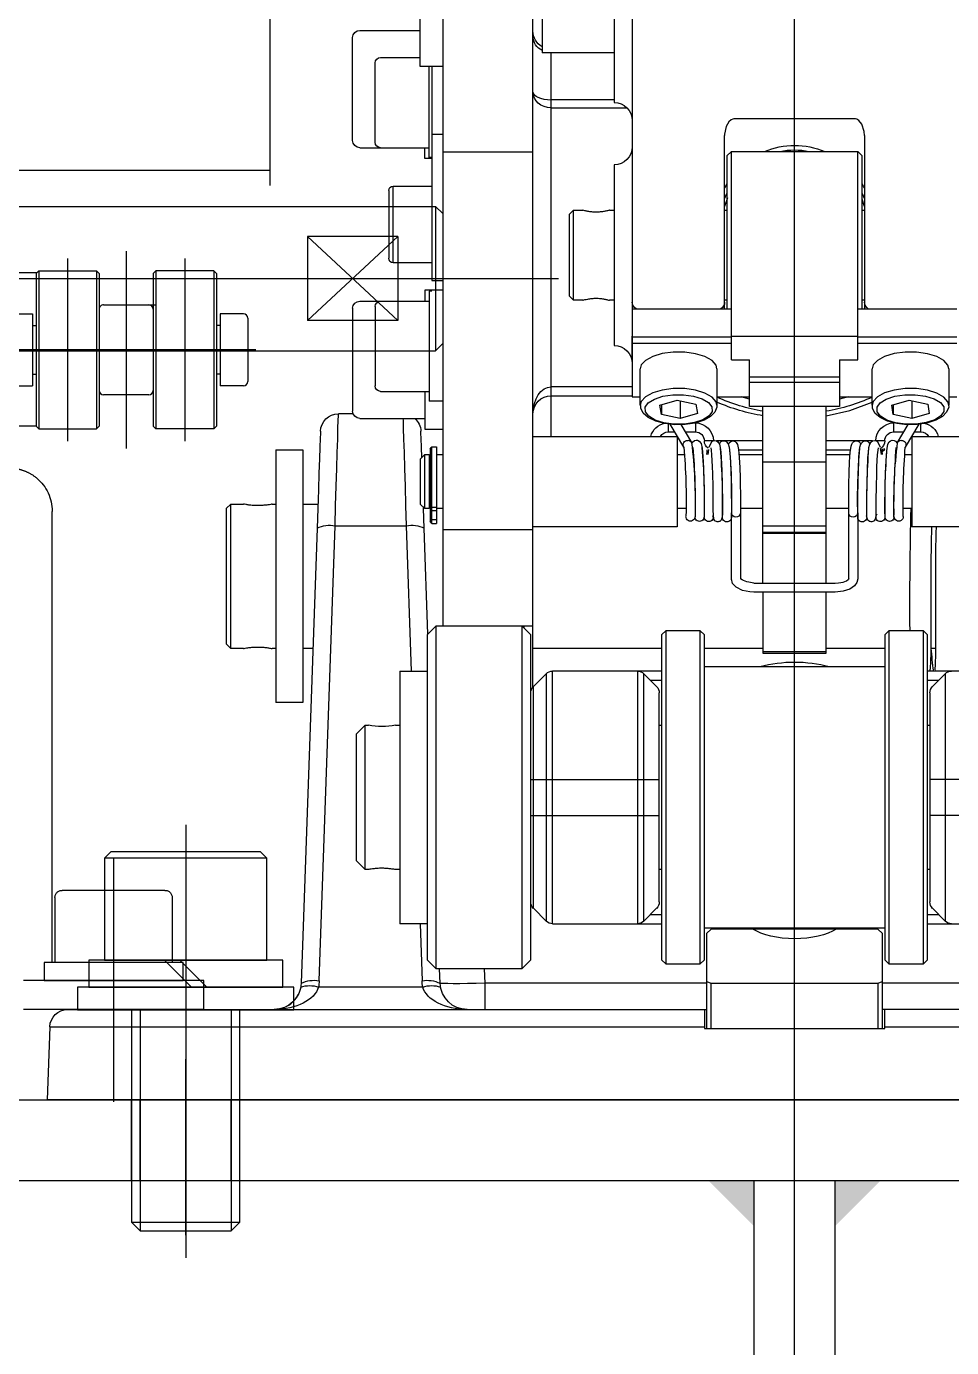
# Model space of a CAD drawing. Header units: millimetres. Extents: x 5349504 to 6791112, y -2212455 to -2153443.
# Drawn here: x 6289208.7 to 6289311.3, y -2197419.1 to -2197272.7 of the extents above; entities that cross this region are included whole.
import ezdxf

# ---------------------------------------------------------------- set-up
doc = ezdxf.new("R2010")
doc.units = ezdxf.units.MM
doc.header["$LTSCALE"] = 400
doc.linetypes.add('PHANTOM', pattern=[63.5, 31.75, -6.35, 6.35, -6.35, 6.35, -6.35])
doc.layers.get('0').update_dxf_attribs({"lineweight": 9})
doc.layers.add('EQUIP', color=8, linetype='Continuous')
doc.layers.add('GRND', color=8, linetype='Continuous')

# ---------------------------------------------------------------- blocks, each defined once
blk = doc.blocks.new('A$C3797594B')
for p, q in [((-9, 16.8), (9, 16.8)), ((-2.35, 2.5), (0.65, 5.5)), ((-0.65, 2.5), (2.35, 5.5)), ((6, -23.55), (-6, -23.55))]:
    blk.add_line(p, q)
for points in [[(-9, 5.5), (-9, 16.8), (-8.3, 17.5), (8.3, 17.5), (9, 16.8), (9, 5.5)], [(10.75, 5.5), (10.75, 2.5), (-10.75, 2.5), (-10.75, 5.5)], [(12, 2.5), (12, 0), (-12, 0), (-12, 2.5)]]:
    blk.add_lwpolyline(points, close=True)
blk.add_lwpolyline([(6, 0), (6, -23.55), (5.05, -24.5), (-5.05, -24.5), (-6, -23.55), (-6, 0)])
at = {"layer": 'EQUIP'}
for p, q in [((0, 20.5), (0, -27.5)), ((-5.05, 0), (-5.05, -24.5)), ((5.05, 0), (5.05, -24.5))]:
    blk.add_line(p, q, dxfattribs=at)
blk = doc.blocks.new('A$C5CEC6C53')
at = {"color": 6, "linetype": 'PHANTOM', "ltscale": 0.1}
blk.add_line((374.07, 26.94, 7660.68), (374.07, 7, 7660.68), dxfattribs=at)
blk.add_line((374.07, 8.67), (526.95, 8.67))
blk = doc.blocks.new('FRONT')
at = {"color": 2, "linetype": 'PHANTOM', "ltscale": 20}
for p, q in [((39, 98.2), (39.8, 99)), ((39, 98.2), (39, 83.8)), ((95, 99), (39.8, 99)), ((39.8, 99), (39.8, 83)), ((44, 95.66, 0.04), (44, 86.34, 0.04)), ((54, 95.66, 0.04), (44, 86.34, 0.04)), ((44, 95.66, 0.04), (54, 86.34, 0.04)), ((44, 95.66, 0.04), (54, 95.66, 0.04)), ((54, 95.66, 0.04), (54, 86.34, 0.04)), ((44, 86.34, 0.04), (54, 86.34, 0.04)), ((39, 83.8), (39.8, 83)), ((95, 83), (39.8, 83)), ((82.3, 15.2), (82.3, 65.2)), ((69, 22.4), (69, 15.2)), ((69.8, 23.2), (81.2, 23.2)), ((82, 22.4), (82, 15.2)), ((67.8, 15.2), (83.2, 15.2)), ((67.8, 13.2), (67.8, 15.2)), ((83.2, 15.2), (83.2, 13.2)), ((65.5, 10), (65.5, 13.2)), ((65.5, 13.2), (67.5, 13.2)), ((67.5, 13.2), (83.5, 13.2)), ((83.2, 13.2), (67.8, 13.2)), ((68, 13.2), (70, 13.2)), ((83.5, 13.2), (85.5, 13.2)), ((65.5, 10), (67.5, 10)), ((67.5, 10), (83.5, 10)), ((83.5, 10), (85.5, 10))]:
    blk.add_line(p, q, dxfattribs=at)
for centre, radius, start, end in [((87.1, 65.2), 4.8, 129.8662, 180), ((69.8, 22.4), 0.8, 90, 180), ((81.2, 22.4), 0.8, 0, 90)]:
    blk.add_arc(centre, radius, start, end, dxfattribs=at)
blk.add_open_spline([(86.76, 69.99), (86.73, 69.99), (86.65, 69.98), (86.37, 69.95), (86.18, 69.92), (85.69, 69.8), (85.4, 69.71), (84.75, 69.4), (84.39, 69.19), (84.02, 68.89)], degree=3, knots=[0, 0, 0, 0, 0.25, 0.25, 0.5, 0.5, 0.75, 0.75, 1, 1, 1, 1], dxfattribs=at)
at = {"layer": 'EQUIP'}
blk.add_line((75.5, 26.81), (75.5, -0.23), dxfattribs=at)
blk = doc.blocks.new('A$C31586371')
for p, q in [((-15.5, 40.8), (-16.91, 39.39)), ((-15.5, 40.8), (-13.5, 38.8)), ((15.5, 40.8), (13.5, 38.8)), ((15.5, 40.8), (16.91, 39.39)), ((-20, 38.3), (-20, 0)), ((19.5, 38.8), (-19.5, 38.8)), ((-19, 39.26), (-19, 38.8)), ((-12, 39.26), (-12, 38.8)), ((12, 39.26), (12, 38.8)), ((19, 39.26), (19, 38.8)), ((20, 38.3), (20, 0)), ((20, 35), (-19.8, 35)), ((-10, 35), (-10, 29.2)), ((10, 35), (10, 29.2)), ((20, 29.2), (-19.8, 29.2)), ((-12.7, 26.2), (9.6, 26.2)), ((-12.7, 0), (-12.7, 26.2)), ((9.2, 25.8), (-9.2, 25.8)), ((-5.7, 22.3), (-5.7, 25.8)), ((5.7, 22.3), (5.7, 25.8)), ((-11.62, 20.48), (-7.38, 24.72)), ((-8.16, 21.26), (-10.84, 23.94)), ((7.38, 20.48), (11.62, 24.72)), ((10.84, 21.26), (8.16, 23.94)), ((-13.1, 23.1), (-12.7, 23.1)), ((12.7, 3.9), (12.7, 22.3)), ((13.1, 21.8), (13.1, 22.7)), ((23.5, 21.65), (13.7, 21.65)), ((23.7, 21.85), (23.4, 21.55)), ((23.4, 21.55), (23.4, 4.65)), ((23.7, 21.85), (30.1, 21.85)), ((23.7, 21.85), (23.7, 4.35)), ((30.4, 21.55), (30.1, 21.85)), ((30.1, 21.85), (30.1, 4.35)), ((30.4, 21.55), (30.4, 4.65)), ((36.4, 21.55), (36.7, 21.85)), ((36.4, 21.55), (36.4, 4.65)), ((43.1, 21.85), (36.7, 21.85)), ((36.7, 21.85), (36.7, 4.35)), ((43.1, 21.85), (43.4, 21.55)), ((43.1, 21.85), (43.1, 4.35)), ((43.4, 21.55), (43.4, 4.65)), ((-9.2, 18.8), (-12.7, 18.8)), ((12.7, 18.8), (9.2, 18.8)), ((30.9, 18.1), (36.7, 18.1)), ((19.9, 16.6), (19.9, 9.6)), ((20.4, 17.1), (23, 17.1)), ((23, 17.1), (23, 9.1)), ((46.4, 17.1), (43.8, 17.1)), ((43.8, 17.1), (43.8, 9.1)), ((46.9, 16.6), (46.9, 9.6)), ((23, 15.8), (23.4, 15.8)), ((43.8, 15.8), (43.4, 15.8)), ((23, 10.4), (23.4, 10.4)), ((43.8, 10.4), (43.4, 10.4)), ((20.4, 9.1), (23, 9.1)), ((46.4, 9.1), (43.8, 9.1)), ((-9.2, 7.4), (-12.7, 7.4)), ((12.7, 7.4), (9.2, 7.4)), ((35.9, 8.1), (30.9, 8.1)), ((-11.62, 1.48), (-7.38, 5.72)), ((-8.16, 2.26), (-10.84, 4.94)), ((7.38, 1.48), (11.62, 5.72)), ((10.84, 2.26), (8.16, 4.94)), ((13.1, 3.5), (13.1, 4.4)), ((23.4, 4.65), (13.7, 4.65)), ((23.4, 4.65), (23.7, 4.35)), ((30.1, 4.35), (30.4, 4.65)), ((36.7, 4.35), (36.4, 4.65)), ((43.4, 4.65), (43.1, 4.35)), ((-5.7, 0.4), (-5.7, 3.9)), ((5.7, 0.4), (5.7, 3.9)), ((23.7, 4.35), (30.1, 4.35)), ((43.1, 4.35), (36.7, 4.35)), ((20, 0), (-20, 0)), ((9.2, 0.4), (-9.2, 0.4)), ((-12.7, 0), (9.6, 0))]:
    blk.add_line(p, q)
at = {"color": 7, "linetype": 'Continuous'}
blk.add_line((-13.1, 3.1), (-12.7, 3.1), dxfattribs=at)
for centre, radius in [((-9.5, 22.6), 3.1), ((-9.5, 22.6), 3), ((9.5, 22.6), 3.1), ((9.5, 22.6), 3), ((-9.5, 3.6), 3.1), ((-9.5, 3.6), 3), ((9.5, 3.6), 3.1), ((9.5, 3.6), 3)]:
    blk.add_circle(centre, radius)
for centre, radius, start, end in [((-17.7, 39.26), 1.3, 102.333, 180), ((-15.5, 29.2), 11.6, 77.6671, 102.333), ((-13.3, 39.26), 1.3, 0, 77.6671), ((13.3, 39.26), 1.3, 102.3329, 180), ((15.5, 29.2), 11.6, 77.667, 102.3329), ((17.7, 39.26), 1.3, 360, 77.667), ((-19.5, 38.3), 0.5, 90, 180), ((19.5, 38.3), 0.5, 0, 90), ((-9.2, 22.3), 3.5, 90, 180), ((9.2, 22.3), 3.5, 359.9999, 90), ((9.6, 22.7), 3.5, 359.9999, 89.9998), ((-9.2, 22.3), 3.5, 270, 360), ((9.2, 22.3), 3.5, 180.0001, 270), ((13.7, 22.65), 1, 180, 270), ((30.9, 17.6), 0.5, 90, 180), ((35.9, 17.6), 0.5, 0, 90), ((20.4, 16.6), 0.5, 90, 180), ((46.4, 16.6), 0.5, 0, 90), ((20.4, 9.6), 0.5, 180, 270), ((46.4, 9.6), 0.5, 270, 0), ((-9.2, 3.9), 3.5, 359.9999, 90), ((9.2, 3.9), 3.5, 90, 180), ((30.9, 8.6), 0.5, 180, 270), ((35.9, 8.6), 0.5, 270, 0), ((13.7, 3.65), 1, 90, 180), ((-9.2, 3.9), 3.5, 180.0001, 270), ((9.2, 3.9), 3.5, 270, 360), ((9.6, 3.5), 3.5, 270.0001, 359.9999)]:
    blk.add_arc(centre, radius, start, end)
blk.add_point((39.9, 21.85))
at = {"layer": 'EQUIP'}
for p, q in [((-15.5, 35.8), (-15.5, 41.92)), ((0, 41.59), (0, -2.09)), ((15.5, 35.8), (15.5, 41.92)), ((-15.1, 30.66), (-15.1, -1.46)), ((15.1, 30.66), (15.1, -1.46)), ((-9.5, 27.6), (-9.5, 17.6)), ((9.5, 27.6), (9.5, 17.6)), ((33.4, 24.02), (33.4, 2.17)), ((-14.5, 22.6), (-4.5, 22.6)), ((4.5, 22.6), (14.5, 22.6)), ((26.9, 23.22), (26.9, 2.98)), ((39.9, 23.22), (39.9, 2.98)), ((47.76, 13.1), (-15.59, 13.1)), ((-9.5, 8.6), (-9.5, -1.4)), ((9.5, 8.6), (9.5, -1.4)), ((-14.5, 3.6), (-4.5, 3.6)), ((4.5, 3.6), (14.5, 3.6))]:
    blk.add_line(p, q, dxfattribs=at)
blk = doc.blocks.new('CDQ2B50H-50R-CJSC1656-FRONT--SMC')
for p, q in [((18, 177.89), (18, 77.9)), ((20, 146.5), (20, 110.5)), ((39, 145.5), (39, 52.5)), ((41.5, 114.5), (41.5, 142.5)), ((28, 141), (28, 116)), ((29, 45.75), (29, 130.5)), ((48.2, 118.5), (41.5, 118.5)), ((49, 106.3), (49, 117.7)), ((20, 116), (28, 116)), ((27, 73.5), (27, 116)), ((39, 114.5), (41.5, 114.5)), ((40.2, 114.5), (40.2, 90.8)), ((40.5, 104.4), (40.5, 114.5)), ((45.9, 115.5), (41.5, 115.5)), ((46.5, 106.1), (46.5, 114.9)), ((27, 109.91), (18.58, 109.91)), ((20, 110.79), (27, 110.79)), ((-6.75, 108.69), (6.75, 108.69)), ((40.2, 107), (39, 107)), ((-7.75, 106.86), (-7.75, 87.66)), ((7.75, 87.66), (7.75, 106.86)), ((48.2, 105.5), (40.5, 105.5)), ((41, 104.3), (41, 105.5)), ((-7, 105.09), (-7.5, 104.59)), ((-7.5, 87.66), (-7.5, 104.59)), ((-7, 82), (-7, 105.09)), ((7, 105.09), (-7, 105.09)), ((7, 82), (7, 105.09)), ((7.5, 104.59), (7, 105.09)), ((7.5, 104.59), (7.5, 87.66)), ((39, 105.04), (29, 105.04)), ((40.2, 104.4), (40.5, 104.4)), ((40.2, 104.3), (41, 104.3)), ((20, 103.59), (20, 83.59)), ((7.5, 101.51), (7.75, 101.06)), ((44.5, 101.25), (40.2, 101.25)), ((44.5, 92.75), (44.5, 101.25)), ((-7.75, 98.98), (-7.5, 99.78)), ((7.45, 99.93), (7.75, 98.98)), ((45, 100.75), (45, 93.25)), ((-7.5, 98.59), (-7.75, 98.59)), ((7.75, 98.59), (7.5, 98.59)), ((20.51, 98.59), (20, 98.59)), ((24.5, 98.59), (23.48, 98.59)), ((24.5, 88.59), (24.5, 98.59)), ((25, 98.09), (24.5, 98.59)), ((25, 98.09), (25, 89.09)), ((40.2, 92.75), (44.5, 92.75)), ((100.94, 91), (26.19, 91)), ((40.2, 90.8), (39, 90.8)), ((39, 89.7), (41, 89.7)), ((40.2, 89.6), (40.5, 89.6)), ((40.5, 89.6), (40.5, 77.4)), ((41, 89.7), (41, 88.5)), ((-7.75, 88.59), (-7.5, 88.59)), ((7.5, 88.59), (7.75, 88.59)), ((20, 88.59), (20.52, 88.59)), ((23.49, 88.59), (24.5, 88.59)), ((24.5, 88.59), (25, 89.09)), ((40.5, 88.5), (40.5, 80.5)), ((48.2, 88.5), (40.5, 88.5)), ((46.5, 87.9), (46.5, 79.1)), ((-7, 87.66), (-18, 87.66)), ((18, 87.66), (7, 87.66)), ((49, 87.7), (49, 76.3)), ((-18, 84.52), (-7, 84.52)), ((-7, 83.85), (-18, 83.85)), ((-7, 84.58), (7, 84.58)), ((7, 84.52), (18, 84.52)), ((18, 83.85), (7, 83.85)), ((-5, 82), (-7, 82)), ((-5, 82), (-5, 76.81)), ((5, 76.81), (5, 82)), ((7, 82), (5, 82)), ((-17.1, 80.99), (-17.1, 76.95)), ((-8.6, 76.95), (-8.6, 80.99)), ((8.6, 80.99), (8.6, 76.95)), ((17.1, 76.95), (17.1, 80.99)), ((-5, 80.07), (5, 80.07)), ((5, 79.5), (-5, 79.5)), ((40.5, 80.5), (40.5, 77.4)), ((-17.1, 77.9), (-18, 77.9)), ((-5, 77.9), (-8.6, 77.9)), ((-5.93, 77.9), (-5, 77.64)), ((5, 77.64), (5.93, 77.9)), ((8.6, 77.9), (5, 77.9)), ((18, 77.9), (17.1, 77.9)), ((18, 79), (27, 79)), ((27, 78), (18, 78)), ((45.9, 78.5), (40.5, 78.5)), ((41, 78.5), (41, 74.3)), ((-14.77, 77.06), (-14.92, 76.05)), ((-12.69, 77.51), (-14.77, 77.06)), ((-13.01, 77.45), (-13.01, 75.48)), ((-10.78, 76.95), (-12.69, 77.51)), ((-10.93, 76.99), (-10.93, 75.93)), ((-10.93, 75.93), (-10.78, 76.95)), ((-5, 76.81), (5, 76.81)), ((-3.5, 57.25), (-3.5, 76.81)), ((3.5, 57.25), (3.5, 76.81)), ((10.93, 77.06), (10.78, 76.05)), ((13.01, 77.51), (10.93, 77.06)), ((12.69, 77.45), (12.69, 75.48)), ((14.92, 76.95), (13.01, 77.51)), ((14.77, 76.99), (14.77, 75.93)), ((14.77, 75.93), (14.92, 76.95)), ((39, 77.4), (40.5, 77.4)), ((-14.92, 76.05), (-13.01, 75.48)), ((-14, 74), (-14, 75)), ((-13.78, 74.85), (-12.28, 72.32)), ((-13.01, 75.48), (-10.93, 75.93)), ((-11.42, 72.83), (-12.59, 74.81)), ((-11, 74), (-11, 75)), ((10.78, 76.05), (12.69, 75.48)), ((11, 75), (11, 74)), ((12.6, 74.81), (11.42, 72.83)), ((12.28, 72.32), (13.79, 74.86)), ((12.69, 75.48), (14.77, 75.93)), ((14, 75), (14, 74)), ((48.2, 75.5), (41, 75.5)), ((48.94, 76), (50.57, 76)), ((-13, 73.5), (-29, 73.5)), ((-13.28, 74), (-14, 74)), ((-13, 73.5), (-13, 63.5)), ((-11, 74), (-12.12, 74)), ((12.12, 74), (11, 74)), ((13, 73.5), (13, 63.5)), ((29, 73.5), (13, 73.5)), ((14, 74), (13.28, 74)), ((41, 74.3), (39, 74.3)), ((-10, 73), (-9, 73)), ((-9.5, 72.16), (-9.59, 71.5)), ((-8.65, 73), (-3.5, 73)), ((-3.5, 72), (-6.21, 72)), ((3.5, 73), (8.65, 73)), ((6.2, 72), (3.5, 72)), ((9, 73), (10, 73)), ((9.59, 71.5), (9.52, 72.04)), ((39.7, 72.34), (39.7, 63.86)), ((40.2, 72.34), (39.7, 72.34)), ((40.2, 63.86), (40.2, 72.34)), ((40.4, 72.14), (40.4, 65.15)), ((54.5, 72), (54.5, 44)), ((57.5, 72), (54.5, 72)), ((57.5, 72), (57.5, 44)), ((-12.2, 71.5), (-13, 71.5)), ((-3.5, 71.5), (-6.16, 71.5)), ((-3.5, 70.65), (3.5, 70.65)), ((6.16, 71.5), (3.5, 71.5)), ((13, 71.5), (12.19, 71.5)), ((39.7, 71.5), (39, 71.5)), ((40.5, 71.35), (40.4, 71.35)), ((40.5, 71.5), (40.5, 65.5)), ((41, 71.5), (40.5, 71.5)), ((41, 65.5), (41, 71.5)), ((41.5, 71), (41, 71.5)), ((41.5, 71), (41.5, 66)), ((6, 65.91), (6, 65)), ((41, 65.5), (41.5, 66)), ((54.5, 66), (52.85, 66)), ((57.91, 66), (57.5, 66)), ((62.5, 66), (61.08, 66)), ((62.5, 50), (62.5, 66)), ((63, 65.5), (62.5, 66)), ((-13, 65.5), (-12.04, 65.5)), ((-11.05, 64.54), (-11.04, 64.57)), ((-11.04, 65.5), (-11.03, 65.5)), ((-10.03, 65.5), (-10.03, 65.5)), ((-8.02, 65.5), (-8.01, 65.5)), ((-8, 64.57), (-7.97, 64.7)), ((-7.01, 65.5), (-7, 65.5)), ((-7.01, 64.49), (-7, 64.64)), ((-7.01, 64.58), (-7.01, 64.52)), ((-7, 65), (-7, 57.72)), ((-6, 65.5), (-3.5, 65.5)), ((-6, 57.72), (-6, 65)), ((3.5, 65.5), (6, 65.5)), ((6, 65), (6, 57.72)), ((7, 65.5), (7.01, 65.5)), ((7, 57.72), (7, 65)), ((8.01, 65.5), (8.02, 65.5)), ((9.02, 64.55), (9.05, 64.72)), ((9.02, 64.59), (9.02, 64.58)), ((10.03, 65.5), (10.03, 65.5)), ((10.03, 64.7), (10.03, 64.58)), ((10.03, 64.56), (10.03, 64.55)), ((11.03, 65.5), (11.04, 65.5)), ((11.03, 64.71), (11.04, 64.56)), ((11.03, 64.62), (11.03, 64.59)), ((11.04, 64.55), (11.05, 64.54)), ((12.04, 65.5), (13, 65.5)), ((39, 65.5), (39.7, 65.5)), ((40.2, 65.68), (39.7, 65.68)), ((40.4, 65.3), (39.7, 65.3)), ((40.4, 65.65), (40.5, 65.65)), ((40.5, 65.5), (41, 65.5)), ((63, 65.5), (63, 50.5)), ((-29, 63.5), (-13, 63.5)), ((-3.5, 63.57), (3.5, 63.57)), ((13, 63.5), (29, 63.5)), ((29, 63.16), (39, 63.16)), ((40.4, 64.31), (39.7, 64.31)), ((40.2, 63.86), (39.7, 63.86)), ((40.4, 64.37), (40.4, 64.06)), ((40.65, 51.6), (41.06, 63.33)), ((43.06, 63.6), (42.49, 47.5)), ((50.94, 63.6), (43.06, 63.6)), ((52.7, 13.17), (50.94, 63.6)), ((52.94, 63.33), (54.7, 12.9)), ((3.5, 62.9), (-3.5, 62.9)), ((3.5, 62.78), (-3.5, 62.78)), ((-6, 57.72), (-6, 57.69)), ((4.5, 57.25), (-4.5, 57.25)), ((6, 57.72), (6, 57.69)), ((6.98, 57.6), (7, 57.72)), ((-4.5, 56.25), (4.5, 56.25)), ((-3.5, 49.5), (-3.5, 56.25)), ((3.5, 56.25), (3.5, 49.5)), ((-14.25, 52), (-14.75, 51.5)), ((-14.75, 15.5), (-14.75, 51.5)), ((-14.25, 52), (-14.25, 15)), ((-10.5, 52), (-14.25, 52)), ((-10.5, 15), (-10.5, 52)), ((-10, 51.5), (-10.5, 52)), ((-10, 51.5), (-10, 15.5)), ((10.5, 52), (10, 51.5)), ((10, 15.5), (10, 51.5)), ((10.5, 52), (10.5, 15)), ((14.25, 52), (10.5, 52)), ((14.25, 15), (14.25, 52)), ((14.75, 51.5), (14.25, 52)), ((14.75, 51.5), (14.75, 15.5)), ((39.75, 52.5), (29, 52.5)), ((30.25, 52.5), (29.25, 51.5)), ((29.25, 15.5), (29.25, 51.5)), ((30, 52.5), (30, 52.25)), ((30.25, 52.5), (30.25, 14.5)), ((39.75, 14.5), (39.75, 52.5)), ((40.75, 51.5), (39.75, 52.5)), ((40.75, 51.5), (40.75, 15.5)), ((-15.65, 50), (-15.09, 50)), ((-10, 50), (-3.5, 50)), ((3.5, 50), (10, 50)), ((14.75, 50), (29, 50)), ((53.41, 50), (54.5, 50)), ((57.5, 50), (57.92, 50)), ((61.09, 50), (62.5, 50)), ((62.5, 50), (63, 50.5)), ((-3.5, 49.62), (3.5, 49.62)), ((3.5, 49.5), (-3.5, 49.5)), ((-26.84, 47.5), (-14.75, 47.5)), ((-15.29, 45.79), (-16.71, 47.21)), ((-16.71, 47.21), (-16.71, 19.79)), ((10, 48), (-10, 48)), ((14.75, 47.5), (26.84, 47.5)), ((16.71, 47.21), (15.29, 45.79)), ((16.71, 19.79), (16.71, 47.21)), ((17.41, 47.5), (17.41, 19.5)), ((26.84, 19.5), (26.84, 47.5)), ((28.96, 45.79), (27.54, 47.21)), ((27.54, 47.21), (27.54, 19.79)), ((43.75, 47.5), (40.75, 47.5)), ((43.75, 47.5), (43.75, 19.5)), ((-14.75, 46.5), (-16, 46.5)), ((16, 46.5), (14.75, 46.5)), ((28.96, 21.21), (28.96, 45.79)), ((-15, 45.09), (-15, 21.91)), ((15, 21.91), (15, 45.09)), ((54.5, 44), (57.5, 44)), ((-14.75, 41.5), (-15, 41.5)), ((15, 41.5), (14.75, 41.5)), ((44.25, 41.5), (43.75, 41.5)), ((47.6, 41.5), (47.23, 41.5)), ((47.6, 25.5), (47.6, 41.5)), ((48.6, 40.5), (47.6, 41.5)), ((48.6, 40.5), (48.6, 26.5)), ((-29.25, 35.5), (-15, 35.5)), ((29.25, 35.5), (15, 35.5)), ((-29.25, 31.5), (-15, 31.5)), ((29.25, 31.5), (15, 31.5)), ((47.6, 25.5), (48.6, 26.5)), ((-15, 25.5), (-14.75, 25.5)), ((14.75, 25.5), (15, 25.5)), ((43.75, 25.5), (44.25, 25.5)), ((47.23, 25.5), (47.6, 25.5)), ((-16.71, 19.79), (-15.29, 21.21)), ((-16, 20.5), (-14.75, 20.5)), ((14.75, 20.5), (16, 20.5)), ((15.29, 21.21), (16.71, 19.79)), ((27.54, 19.79), (28.96, 21.21)), ((-14.75, 19.5), (-26.84, 19.5)), ((26.84, 19.5), (14.75, 19.5)), ((40.75, 19.5), (43.75, 19.5)), ((41.52, 19.5), (41.3, 13.17)), ((-10, 19), (10, 19)), ((-9.75, 18.4), (-9.25, 18.9)), ((-9.75, 7.9), (-9.75, 18.4)), ((-9.25, 18.9), (9.25, 18.9)), ((9.25, 18.9), (9.75, 18.4)), ((9.75, 18.4), (9.75, 7.9)), ((-14.75, 15.5), (-14.25, 15)), ((-14.25, 15), (-10.5, 15)), ((-10.5, 15), (-10, 15.5)), ((10, 15.5), (10.5, 15)), ((10.5, 15), (14.25, 15)), ((14.25, 15), (14.75, 15.5)), ((29.25, 15.5), (30.25, 14.5)), ((39.75, 14.5), (40.75, 15.5)), ((30.25, 14.5), (39.75, 14.5)), ((34.3, 12.9), (34.36, 14.5)), ((39.3, 12.9), (39.35, 14.5)), ((-34.3, 12.9), (-9.75, 12.9)), ((-9.25, 12.9), (-9.75, 13.11)), ((-9.25, 12.9), (-9.25, 7.9)), ((9.25, 12.9), (-9.25, 12.9)), ((9.75, 13.11), (9.25, 12.9)), ((9.25, 7.9), (9.25, 12.9)), ((9.75, 12.9), (34.3, 12.9)), ((34.3, 10), (34.3, 12.9)), ((41.22, 12.48), (52.78, 12.48)), ((-80.57, 10), (-9.75, 10)), ((-10, 7.9), (-10, 10)), ((80.57, 10), (9.75, 10)), ((10, 10), (10, 7.9)), ((72.5, 0), (72.5, 10)), ((-10, 8.07), (-82.57, 8.07)), ((10, 7.9), (-10, 7.9)), ((82.57, 8.07), (10, 8.07)), ((82.57, 8.07), (82.85, 0)), ((-82.85, 0), (82.85, 0))]:
    blk.add_line(p, q)
at = {"flags": 128}
for points in [[(-7.75, 106.86), (-7.72, 107.29), (-7.45, 108.12), (-7.14, 108.52), (-6.91, 108.66), (-6.75, 108.69)], [(6.75, 108.69), (6.85, 108.68), (7.04, 108.59), (7.3, 108.35), (7.57, 107.85), (7.75, 107), (7.75, 106.86)], [(-7.75, 101.06), (-7.65, 101.25), (-7.5, 101.51)], [(-7.5, 100.44), (-7.54, 100.36), (-7.75, 99.83)], [(7.75, 99.83), (7.54, 100.36), (7.5, 100.44)], [(-17.1, 80.99), (-17, 81.39), (-16.55, 81.91), (-15.76, 82.35), (-14.72, 82.67)], [(-14.72, 82.67), (-13.52, 82.84), (-12.25, 82.84), (-11.03, 82.68), (-9.98, 82.37), (-9.19, 81.93), (-8.71, 81.42), (-8.6, 80.99)], [(8.6, 80.99), (8.7, 81.39), (9.15, 81.91), (9.94, 82.35), (10.98, 82.67)], [(10.98, 82.67), (12.18, 82.84), (13.45, 82.84), (14.67, 82.68), (15.72, 82.37), (16.51, 81.93), (16.99, 81.42), (17.1, 80.99)], [(-17.1, 76.95), (-17, 77.35), (-16.55, 77.87), (-15.76, 78.31), (-14.72, 78.63)], [(-14.5, 77.98), (-15.46, 77.68), (-16.17, 77.27), (-16.54, 76.78), (-16.56, 76.26), (-16.22, 75.77), (-15.54, 75.35), (-14.6, 75.04), (-13.49, 74.87), (-12.32, 74.86), (-11.2, 75.01), (-10.24, 75.31), (-9.53, 75.73), (-9.16, 76.21), (-9.14, 76.73), (-9.48, 77.23), (-10.16, 77.65), (-11.1, 77.96), (-12.21, 78.13), (-13.38, 78.13), (-14.5, 77.98)], [(-14.72, 78.63), (-13.52, 78.8), (-12.25, 78.8), (-11.03, 78.64), (-9.98, 78.33), (-9.19, 77.89), (-8.71, 77.38), (-8.6, 76.93)], [(8.6, 76.95), (8.7, 77.35), (9.15, 77.87), (9.94, 78.31), (10.98, 78.63)], [(11.2, 77.98), (10.24, 77.68), (9.53, 77.27), (9.16, 76.78), (9.14, 76.26), (9.48, 75.77), (10.16, 75.35), (11.1, 75.04), (12.21, 74.87), (13.38, 74.86), (14.5, 75.01), (15.46, 75.31), (16.17, 75.73), (16.54, 76.21), (16.56, 76.73), (16.22, 77.23), (15.54, 77.65), (14.6, 77.96), (13.49, 78.13), (12.32, 78.13), (11.2, 77.98)], [(10.98, 78.63), (12.18, 78.8), (13.45, 78.8), (14.67, 78.64), (15.72, 78.33), (16.51, 77.89), (16.99, 77.38), (17.1, 76.93)], [(-17.07, 76.95), (-17.09, 76.76), (-16.85, 76.19), (-16.39, 75.71), (-15.66, 75.3), (-14.68, 74.99), (-13.58, 74.82), (-12.56, 74.81)], [(-12.56, 74.81), (-12.44, 74.8), (-11.32, 74.93), (-10.31, 75.19), (-9.48, 75.6), (-8.91, 76.09), (-8.64, 76.65), (-8.64, 76.92)], [(-3.5, 75.79), (-6.12, 76.39), (-8.6, 77.29)], [(8.63, 76.95), (8.61, 76.76), (8.85, 76.19), (9.31, 75.71), (10.04, 75.3), (11.02, 74.99), (12.12, 74.82), (13.14, 74.81)], [(13.14, 74.81), (13.26, 74.8), (14.38, 74.93), (15.39, 75.19), (16.22, 75.6), (16.79, 76.09), (17.06, 76.65), (17.06, 76.92)], [(43.42, 75.5), (43.41, 75.28), (43.38, 74.4), (43.35, 73.2), (43.3, 71.71), (43.25, 69.96), (43.19, 67.99), (43.12, 65.86), (43.06, 63.6)], [(50.94, 63.6), (50.88, 65.86), (50.81, 67.99), (50.75, 69.96), (50.7, 71.71), (50.65, 73.2), (50.62, 74.4), (50.59, 75.28), (50.57, 75.82), (50.57, 76)], [(41.33, 71.17), (41.37, 72.33), (41.41, 73.29), (41.43, 73.87), (41.43, 74.07)], [(52.57, 74.07), (52.57, 73.87), (52.59, 73.29), (52.63, 72.33), (52.67, 71.03), (52.73, 69.43), (52.79, 67.57), (52.87, 65.52), (52.94, 63.33)], [(-10.03, 64.7), (-10.03, 64.88), (-10.03, 65.48), (-10.04, 66.7), (-10.05, 68.02), (-10.09, 69.45), (-10.14, 70.78), (-10.22, 71.91), (-10.34, 72.64), (-10.48, 72.9), (-10.62, 73.01), (-10.82, 73.08), (-11.03, 73.06), (-11.2, 72.98), (-11.38, 72.75)], [(-8.03, 64.75), (-8.02, 64.74), (-8.02, 64.81), (-8.02, 64.97), (-8.02, 65.46), (-8.02, 66.06), (-8.02, 66.71), (-8.04, 68.17), (-8.08, 69.71), (-8.14, 71.13), (-8.19, 71.77), (-8.25, 72.29), (-8.34, 72.64), (-8.5, 72.9), (-8.65, 73), (-8.83, 73.05), (-9.03, 73.02), (-9.19, 72.93), (-9.48, 72.3)], [(-9.26, 72.25), (-9.26, 72.25), (-9.22, 71.99), (-9.17, 71.48), (-9.13, 70.85), (-9.09, 70.15), (-9.07, 69.41), (-9.04, 67.9), (-9.02, 66.48), (-9.02, 65.85), (-9.02, 65.29), (-9, 64.5), (-8.95, 64.32), (-8.84, 64.16), (-8.76, 64.1), (-8.67, 64.06), (-8.57, 64.04), (-8.48, 64.04), (-8.38, 64.06), (-8.29, 64.09), (-8.14, 64.21), (-8.02, 64.56), (-8, 64.98)], [(-7.01, 65.03), (-7.01, 65.59), (-7.01, 66.28), (-7.02, 66.92), (-7.04, 68.37), (-7.08, 69.88), (-7.14, 71.24), (-7.25, 72.3), (-7.35, 72.67), (-7.59, 72.95), (-7.77, 73.02), (-7.96, 73.02), (-8.13, 72.95), (-8.25, 72.84), (-8.33, 72.63)], [(-6, 66.27), (-6.01, 66.74), (-6.02, 68.22), (-6.05, 69.47), (-6.1, 70.68), (-6.17, 71.73), (-6.27, 72.43), (-6.34, 72.65), (-6.41, 72.78), (-6.54, 72.91), (-6.77, 73), (-7, 72.98), (-7.17, 72.9), (-7.27, 72.79), (-7.34, 72.62)], [(7.34, 72.65), (7.26, 72.8), (7.08, 72.95), (6.81, 73.01), (6.59, 72.94), (6.46, 72.83), (6.32, 72.62), (6.21, 72.06), (6.13, 71.18), (6.08, 70.06), (6.04, 68.92), (6.02, 68.13), (6.01, 67.12), (6, 65.99), (6, 65.91)], [(8.33, 72.63), (8.25, 72.84), (8.13, 72.95), (7.96, 73.02), (7.77, 73.02), (7.59, 72.95), (7.35, 72.67), (7.25, 72.3), (7.14, 71.24), (7.08, 69.88), (7.04, 68.37), (7.02, 66.92), (7.01, 66.28), (7.01, 65.59), (7.01, 65.03)], [(8.01, 64.74), (8.02, 64.56), (8.14, 64.21), (8.29, 64.09), (8.38, 64.06), (8.48, 64.04), (8.57, 64.04), (8.67, 64.06), (8.76, 64.1), (8.84, 64.16), (8.95, 64.32), (9.02, 65.29), (9.02, 65.85), (9.02, 66.48), (9.04, 67.9), (9.07, 69.41), (9.09, 70.15), (9.13, 70.85), (9.17, 71.48), (9.22, 71.99), (9.26, 72.25), (9.26, 72.25)], [(9.48, 72.3), (9.19, 72.93), (9.03, 73.02), (8.83, 73.05), (8.65, 73), (8.5, 72.9), (8.34, 72.64), (8.25, 72.29), (8.19, 71.77), (8.14, 71.13), (8.08, 69.71), (8.04, 68.17), (8.02, 66.71), (8.02, 66.06), (8.02, 65.46), (8.02, 64.97), (8.02, 64.81), (8.02, 64.74), (8.03, 64.75)], [(11.35, 72.78), (11.32, 72.85), (11.09, 73.04), (10.92, 73.08), (10.77, 73.08), (10.56, 72.97), (10.37, 72.73), (10.25, 72.19), (10.17, 71.28), (10.1, 70), (10.06, 68.61), (10.04, 67.34), (10.04, 66.63), (10.03, 65.78), (10.03, 64.98), (10.03, 64.7), (10.03, 64.7)], [(-6, 65), (-6, 65.83), (-6, 66.27)], [(-10.02, 64.68), (-10.02, 64.6), (-10.02, 64.55)], [(-10.01, 64.98), (-10, 65.31), (-9.99, 65.58)], [(-7.01, 64.53), (-7.01, 64.9), (-7.01, 65.03)], [(7.01, 65.03), (7.01, 64.9), (7.01, 64.53)], [(9.02, 64.71), (9.02, 64.63), (9.02, 64.59)], [(41.06, 63.33), (41.13, 65.52), (41.14, 65.64)], [(-15.61, 47.62), (-15.6, 47.64), (-15.63, 48.25), (-15.65, 49.37), (-15.66, 51.06), (-15.66, 53.03), (-15.66, 54.97), (-15.66, 56.74), (-15.67, 58.54), (-15.68, 60.61), (-15.7, 62.82), (-15.72, 63.5)], [(-15.17, 63.5), (-15.13, 61.62), (-15.12, 59.39), (-15.11, 57.22), (-15.11, 55.25), (-15.11, 53.43), (-15.11, 51.45), (-15.09, 49.45), (-15.03, 47.73), (-14.97, 47.5)], [(-7, 57.72), (-6.92, 57.33), (-6.64, 56.94), (-6.14, 56.59), (-5.4, 56.34), (-4.5, 56.25)], [(-4.5, 57.25), (-4.86, 57.27), (-5.39, 57.37), (-5.75, 57.51), (-5.94, 57.65), (-6, 57.72), (-6, 57.72)], [(4.5, 56.25), (4.96, 56.27), (5.78, 56.44), (6.47, 56.79), (6.87, 57.22), (7, 57.72)]]:
    blk.add_lwpolyline(points, dxfattribs=at)
for centre, radius, start, end in [((27, 118.42), 2, 300, 0), ((27.26, 117.86), 1.74, 295.1559, 358.0432), ((48.2, 117.7), 0.8, 0, 90), ((45.9, 114.9), 0.6, 0, 90), ((20, 108.5), 2, 90, 180), ((0, 97), 8.75, 67.5542, 112.4458), ((20, 105.59), 2, 180, 270), ((45.9, 106.1), 0.6, 270, 0), ((48.2, 106.3), 0.8, 270, 0), ((0, 97), 8.25, 78.5955, 101.4045), ((44.5, 100.75), 0.5, 0, 90), ((44.5, 93.25), 0.5, 270, 0), ((-8.63, 88.41), 0.879, 301.1244, 358.8109), ((8.63, 88.41), 0.879, 181.1891, 238.8756), ((17.12, 88.41), 0.879, 301.124, 358.8113), ((45.9, 87.9), 0.6, 0, 90), ((48.2, 87.7), 0.8, 0, 90), ((20, 81.59), 2, 90, 180), ((45.9, 79.1), 0.6, 270, 0), ((0, 97), 21, 245.8251, 260.4059), ((0, 97), 21, 279.5941, 294.1749), ((27, 76), 2, 0, 90), ((0, 97), 21.5, 279.3689, 293.5782), ((48.2, 76.3), 0.8, 270, 0), ((-14, 73), 2, 99.7988, 165.5225), ((-11, 73), 2, 0, 90), ((11, 73), 2, 90, 180), ((14, 73), 2, 14.4775, 79.3173), ((43.43, 74), 2, 131.4096, 178), ((50.57, 74), 2, 2, 90), ((-14, 73), 1, 90, 150), ((-11, 73), 1, 0, 90), ((11, 73), 1, 90, 180), ((14, 73), 1, 30, 90), ((-11.85, 72.57), 0.5, 88.8289, 210.3476), ((-96.53, 65.86), 84.5, 359.1608, 4.3841), ((-11.85, 72.58), 0.494, 29.5915, 89.3164), ((-64.62, 66.31), 53.6, 358.3443, 6.9813), ((-108.91, 65.33), 97.89, 359.5571, 4.0757), ((-88.38, 65.98), 78.36, 359.0429, 4.5978), ((-9, 73), 1, 180, 239.1317), ((-108.33, 65.29), 100.33, 359.5615, 3.9546), ((-71.14, 66.48), 64.15, 358.6823, 5.0905), ((75.87, 66.4), 68.89, 175.2856, 181.1589), ((89.43, 65.87), 81.43, 175.5354, 180.9485), ((9, 73), 1, 305.8749, 0), ((91.07, 65.79), 81.06, 175.406, 180.8774), ((68.71, 66.09), 57.69, 173.2957, 181.4571), ((87.64, 66.1), 76.62, 175.3769, 181.0457), ((11.85, 72.58), 0.494, 90.6834, 150.4177), ((11.85, 72.57), 0.5, 328.9218, 91.175), ((83.01, 66.3), 70.99, 175.1379, 181.2831), ((40.2, 72.14), 0.2, 0, 90), ((-427.87, 55.07), 415.08, 359.5762, 1.4399), ((-11.54, 64.61), 0.501, 176.8315, 359.9183), ((-10.53, 64.58), 0.5, 178.6748, 358.8259), ((-9.52, 64.56), 0.5, 178.7446, 359.5293), ((-9.5, 64.56), 0.479, 358.5228, 47.4091), ((-7.51, 64.52), 0.5, 178.2037, 359.018), ((-6.5, 65.05), 0.501, 182.9234, 354.2198), ((6.5, 65.05), 0.501, 185.7792, 357.0767), ((7.51, 64.52), 0.5, 180.9481, 1.8303), ((9.52, 64.56), 0.5, 180.502, 1.2242), ((10.53, 64.58), 0.5, 181.1582, 1.3411), ((11.54, 64.61), 0.501, 180.0491, 3.2011), ((40.21, 65.86), 0.187, 265.7525, 355.0114), ((40.2, 64.06), 0.2, 270, 0), ((42.47, 60.5), 3.16, 79.2553, 116.5527), ((51.53, 60.5), 3.16, 63.4474, 100.7446), ((4.3, 60.52), 3.27, 273.5238, 301.3175), ((-59.03, 53.45), 44.01, 352.2337, 355.5077), ((0, 33.5), 15, 75.1649, 104.8513), ((-17.41, 46.5), 1, 45, 90), ((17.41, 46.5), 1, 90, 135), ((26.84, 46.5), 1, 45, 90), ((-16, 45.09), 1, 0, 45), ((16, 45.09), 1, 135, 180), ((28.25, 45.09), 1, 0, 45), ((45.75, 49.43), 8.07, 259.2829, 280.5782), ((-16, 21.91), 1, 315, 0), ((16, 21.91), 1, 180, 225), ((28.25, 21.91), 1, 315, 0), ((-17.41, 20.5), 1, 270, 315), ((17.41, 20.5), 1, 225, 270), ((26.84, 20.5), 1, 270, 315), ((0, 33.5), 15, 255.1649, 256.7385), ((0, 33.5), 15, 283.2615, 284.8351), ((40.71, 10.07), 3.16, 79.2552, 116.5529), ((53.29, 10.07), 3.16, 63.4471, 100.7448), ((36.3, 13), 3, 270, 358.0986), ((40.24, 9.54), 3.1, 71.4687, 108.5313), ((36.3, 13.35), 5, 350, 358), ((57.7, 13.35), 5, 182, 190), ((53.76, 9.54), 3.1, 71.4687, 108.5313), ((57.7, 13), 3, 182, 269.8631), ((80.57, 8), 2, 2, 90)]:
    blk.add_arc(centre, radius, start, end)
for centre, major_axis, ratio, start_param, end_param in [((27, 111.68), (2, 0), 0.44778, 4.712389, 6.283185), ((27, 111.68), (2, 0), 0.885568, 4.712389, 6.283185), ((27, 76), (0, 3), 0.666667, 4.712389, 6.283185), ((0, 20.19), (5.5, 0), 0.428571, 3.718524, 5.706254), ((34.3, 13), (5, -0.1), 0.020923, 4.713315, 6.282893), ((36.3, 13), (5, 0), 0.6, 4.712389, 6.108652), ((57.7, 13), (5, 0), 0.6, 3.316126, 4.712389)]:
    blk.add_ellipse(centre, major_axis=major_axis, ratio=ratio, start_param=start_param, end_param=end_param)
for points, knots in [([(20.51, 98.58), (20.52, 98.58), (20.53, 98.58), (20.74, 98.52), (21.08, 98.44), (21.52, 98.37), (21.85, 98.36), (22, 98.36)], [0, 0, 0, 0, 0.169821, 0.375171, 0.587137, 0.80532, 1, 1, 1, 1]), ([(22, 98.36), (22.16, 98.36), (22.49, 98.37), (22.93, 98.44), (23.27, 98.52), (23.48, 98.58), (23.48, 98.58), (23.48, 98.58)], [0, 0, 0, 0, 0.208187, 0.416141, 0.630074, 0.84834, 1, 1, 1, 1]), ([(22, 88.82), (21.84, 88.81), (21.51, 88.8), (21.07, 88.73), (20.73, 88.65), (20.52, 88.59), (20.52, 88.59), (20.52, 88.59)], [0, 0, 0, 0, 0.2081866, 0.4161415, 0.6300741, 0.8483399, 1, 1, 1, 1]), ([(23.49, 88.59), (23.48, 88.59), (23.47, 88.6), (23.26, 88.66), (22.92, 88.73), (22.48, 88.8), (22.15, 88.81), (22, 88.82)], [0, 0, 0, 0, 0.169821, 0.375171, 0.587137, 0.80532, 1, 1, 1, 1]), ([(18, 85.47), (18.01, 85.26), (18.04, 83.96), (18.05, 82.65), (18.01, 81.8), (18, 81.63)], [0, 0, 0, 0, 0.134997, 0.831542, 1, 1, 1, 1]), ([(-9.75, 71.5), (-9.74, 71.55), (-9.72, 71.87), (-9.69, 72.1), (-9.71, 72.12), (-9.7, 71.96), (-9.75, 71.89), (-9.76, 71.89), (-9.76, 71.88), (-9.77, 71.88), (-9.77, 71.88), (-9.78, 71.88), (-9.78, 71.88), (-9.79, 71.88), (-9.8, 71.89), (-9.83, 71.91), (-9.89, 71.99), (-10.12, 72.11), (-9.83, 72.07), (-9.7, 72.05)], [0, 0, 0, 0, 0.052218, 0.309247, 0.565738, 0.691549, 0.696134, 0.699267, 0.702476, 0.703716, 0.704969, 0.705801, 0.706632, 0.707847, 0.710182, 0.718781, 0.752872, 0.889085, 1, 1, 1, 1]), ([(9.71, 72.01), (9.72, 71.92), (9.73, 71.81), (9.75, 71.52), (9.75, 71.5)], [0, 0, 0, 0, 0.927968, 1, 1, 1, 1]), ([(57.91, 66), (57.92, 66), (57.95, 65.99), (58.2, 65.94), (58.59, 65.89), (59.05, 65.85), (59.36, 65.84), (59.5, 65.84)], [0, 0, 0, 0, 0.197853, 0.408489, 0.622548, 0.838804, 1, 1, 1, 1]), ([(59.5, 65.84), (59.68, 65.84), (60.03, 65.85), (60.51, 65.9), (60.87, 65.96), (61.08, 66), (61.08, 66), (61.08, 66)], [0, 0, 0, 0, 0.211902, 0.423701, 0.63818, 0.854491, 1, 1, 1, 1]), ([(40.4, 65.15), (40.4, 65.15), (40.4, 65.04), (40.37, 64.81), (40.39, 64.54), (40.4, 64.4), (40.4, 64.37), (40.4, 64.37)], [0, 0, 0, 0, 0.00422, 0.43819, 0.873981, 0.995789, 1, 1, 1, 1]), ([(59.5, 50.16), (59.32, 50.16), (58.97, 50.15), (58.49, 50.1), (58.13, 50.04), (57.92, 50), (57.92, 50), (57.92, 50)], [0, 0, 0, 0, 0.211902, 0.423701, 0.63818, 0.854491, 1, 1, 1, 1]), ([(61.09, 50), (61.08, 50), (61.05, 50.01), (60.8, 50.06), (60.41, 50.11), (59.95, 50.15), (59.64, 50.16), (59.5, 50.16)], [0, 0, 0, 0, 0.197853, 0.40849, 0.622548, 0.838804, 1, 1, 1, 1]), ([(44.25, 25.5), (44.27, 25.5), (44.3, 25.51), (44.55, 25.55), (44.93, 25.6), (45.4, 25.64), (45.91, 25.65), (46.4, 25.62), (46.82, 25.57), (47.11, 25.53), (47.26, 25.5), (47.24, 25.5), (47.23, 25.5)], [0, 0, 0, 0, 0.106102, 0.21216, 0.319353, 0.427378, 0.534142, 0.639513, 0.745531, 0.853214, 0.961013, 1, 1, 1, 1]), ([(57.7, 10), (57.7, 10), (57.15, 10), (56.28, 10.27), (55.48, 10.93), (55.05, 11.57), (55.04, 11.62), (55.03, 11.64)], [0, 0, 0, 0, 0.000737, 0.311541, 0.565055, 0.818448, 1, 1, 1, 1])]:
    blk.add_open_spline(points, degree=3, knots=knots)
blk.add_open_spline([(9.7, 72.07), (9.7, 72.06)], degree=1)
at = {"xscale": -1}
blk.add_blockref('A$C31586371', (107.5, 70), dxfattribs=at)
blk.add_blockref('FRONT', (0, 0))
blk = doc.blocks.new('BL-EQ-SECT_1_20230313')
at = {"layer": 'EQUIP'}
for p, q in [((80526.25, 3227.6), (80526.25, 5106.59)), ((80593.75, 3769.6), (80593.75, 3789.1)), ((80587.75, 3775.6), (80587.75, 3784.6)), ((80588.7, 3775.6), (80588.7, 3784.6)), ((80598.81, 3775.6), (80598.81, 3784.6)), ((80599.75, 3775.6), (80599.75, 3784.6))]:
    blk.add_line(p, q, dxfattribs=at)
blk.add_lwpolyline([(80430.25, 3624.6), (80430.25, 3766.6, -0.414214), (80439.25, 3775.6), (80613.25, 3775.6, -0.414214), (80622.25, 3766.6), (80622.25, 3624.6), (80631.25, 3624.6), (80631.25, 3766.6, 0.414214), (80613.25, 3784.6), (80439.25, 3784.6, 0.414214), (80421.25, 3766.6), (80421.25, 3624.6)], format="xyb", close=True, dxfattribs=at)
blk.add_lwpolyline([(80530.75, 3775.6), (80530.75, 3624.6), (80521.75, 3624.6), (80521.75, 3775.6)], dxfattribs=at)
for points in [[(80521.75, 3775.6), (80521.75, 3770.6), (80516.75, 3775.6)], [(80530.75, 3775.6), (80530.75, 3770.6), (80535.75, 3775.6)]]:
    blk.add_solid(points, dxfattribs=at)
for name, p in [('CDQ2B50H-50R-CJSC1656-FRONT--SMC', (80526.25, 3784.6)), ('A$C5CEC6C53', (80210.35, 3878.92)), ('A$C3797594B', (80593.75, 3794.57))]:
    blk.add_blockref(name, p, dxfattribs=at)

msp = doc.modelspace()

# ---------------------------------------------------------------- block references
at = {"layer": 'GRND', "xscale": -1}
msp.add_blockref('BL-EQ-SECT_1_20230313', (6369820.12, -2201176.2), dxfattribs=at)

doc.saveas('drawing.dxf')
